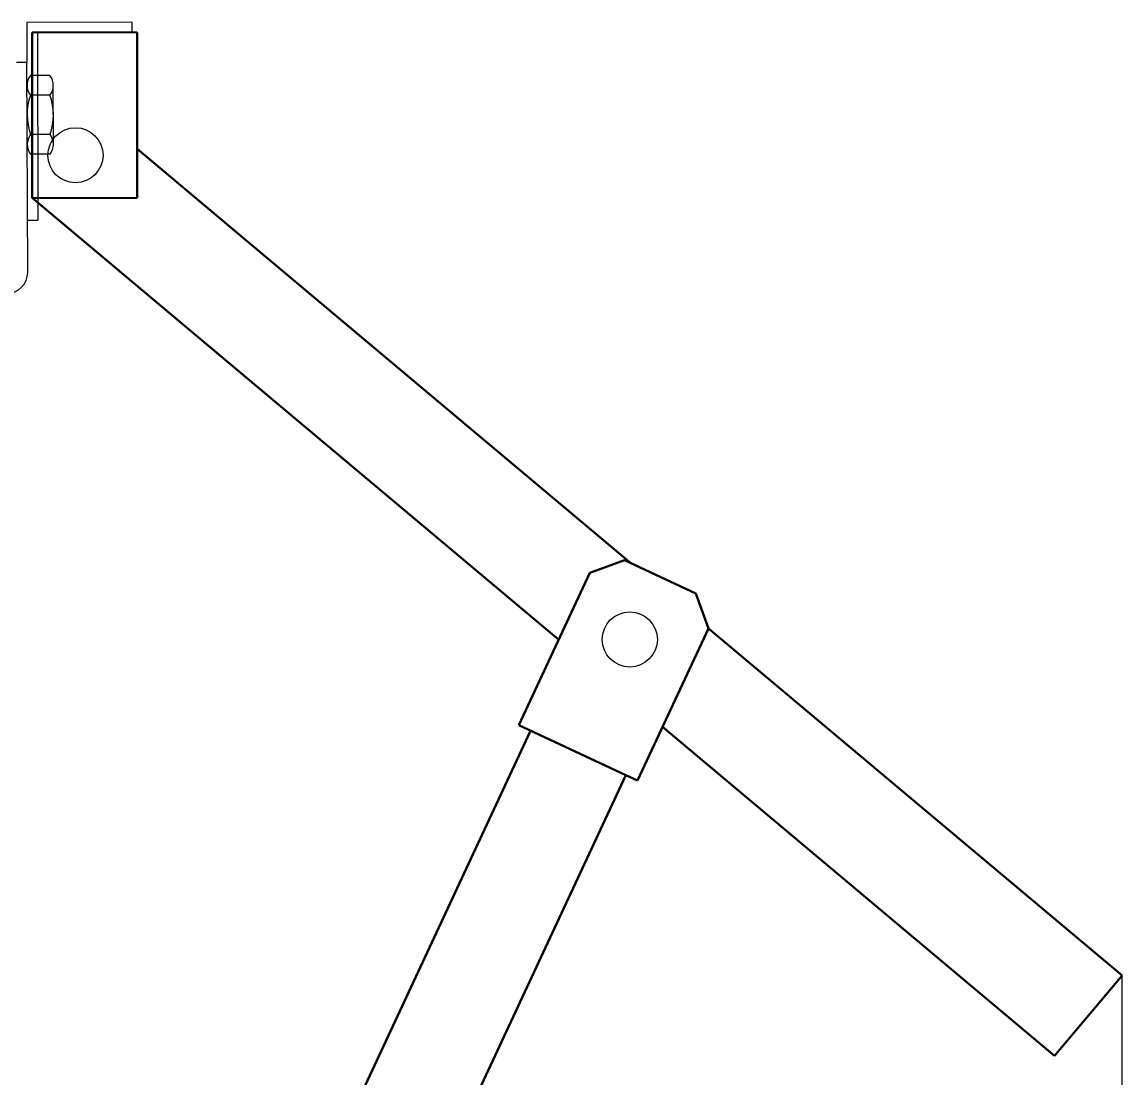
# Model space of a CAD drawing. Header units: inches. Extents: x 3110 to 5380, y 935 to 5515.
# Drawn here: x 5102.2 to 5318.3, y 4647.8 to 4855.2 of the extents above; entities that cross this region are included whole.
import ezdxf

# ---------------------------------------------------------------- set-up
doc = ezdxf.new("R2010")
doc.units = ezdxf.units.IN
doc.header["$MEASUREMENT"] = 0
for name, color, linetype, lineweight in [('AM_0', 7, 'Continuous', 30), ('AM_4', 92, 'Continuous', 15), ('AM_5', 92, 'Continuous', 15)]:
    doc.layers.add(name, color=color, linetype=linetype, lineweight=lineweight)
doc.layers.add('CONTORNO', color=7, linetype='Continuous')
doc.styles.get("Standard").update_dxf_attribs({"font": 'ROMANS.SHX'})
doc.dimstyles.new('AM_ANSI$0', dxfattribs={"dimtxt": 0.12, "dimasz": 0.12, "dimexe": 0.1, "dimexo": 0.05, "dimgap": 0.06, "dimtad": 0, "dimtih": 1, "dimtoh": 1, "dimdec": 4, "dimzin": 7, "dimdsep": 46, "dimtxsty": 'Standard', "dimcen": 0, "dimclrd": 256, "dimclre": 256, "dimclrt": 140, "dimadec": 0, "dimazin": 2, "dimtp": 0.1, "dimtm": 0.1, "dimtfac": 0.71, "dimtdec": 4, "dimtofl": 0, "dimtmove": 0, "dimatfit": 3, "dimfxl": 1, "dimtolj": 1, "dimtzin": 7, "dimlwd": -1, "dimlwe": -1, "dimarcsym": 1})

# ---------------------------------------------------------------- blocks, each defined once
blk = doc.blocks.new('_ClosedBlank')
at = {"layer": 'AM_0', "color": 0, "lineweight": -2}
for p, q in [((-1, 0.1667), (0, 0)), ((-1, 0.1667), (-1, -0.1667)), ((0, 0), (-1, -0.1667))]:
    blk.add_line(p, q, dxfattribs=at)
blk = doc.blocks.new('*D36')
at = {"layer": 'AM_5', "linetype": 'ByBlock', "transparency": 16777216}
for p, q in [((3542.38, 4667.91), (3542.38, 2583.34)), ((5318.27, 4667.91), (5318.27, 2583.34)), ((3612.38, 2583.44), (4172, 2583.44)), ((5248.27, 2583.44), (4688.66, 2583.44))]:
    blk.add_line(p, q, dxfattribs=at)
at = {"layer": 'Defpoints', "color": 0, "transparency": 16777216}
for p in [(3542.38, 4667.96), (5318.27, 4667.96), (5318.27, 2583.44)]:
    blk.add_point(p, dxfattribs=at)
at = {"layer": 'AM_5', "transparency": 16777216, "xscale": 70, "yscale": 70, "zscale": 70, "rotation": 180}
blk.add_blockref('_ClosedBlank', (3542.38, 2583.44), dxfattribs=at)
at = {"layer": 'AM_5', "transparency": 16777216, "xscale": 70, "yscale": 70, "zscale": 70}
blk.add_blockref('_ClosedBlank', (5318.27, 2583.44), dxfattribs=at)
at = {"layer": 'AM_5', "color": 140, "transparency": 16777216, "insert": (4430.33, 2583.44), "char_height": 70, "attachment_point": 5}
blk.add_mtext('\\A1;200 MAX', dxfattribs=at)

msp = doc.modelspace()

# ---------------------------------------------------------------- linework, layer by layer
at = {"layer": 'AM_0'}
for p, q in [((5104.18267, 4853.10835), (5104.18267, 4820.68819)), ((5124.79768, 4853.10835), (5124.79768, 4820.68819)), ((5146.1204, 4812.40925), (5124.79768, 4830.30113)), ((5135.19742, 4794.66373), (5104.18267, 4820.68819)), ((5221.81781, 4748.89158), (5146.1204, 4812.40925)), ((5207.60537, 4733.90624), (5135.19742, 4794.66373)), ((5213.70545, 4746.9879), (5220.55441, 4749.48071)), ((5234.56707, 4742.9465), (5220.55441, 4749.48071)), ((5199.7658, 4717.09422), (5213.70545, 4746.9879)), ((5237.05988, 4736.09754), (5234.56707, 4742.9465)), ((5223.12023, 4706.20387), (5237.05988, 4736.09754)), ((5318.27253, 4667.95646), (5237.05757, 4736.1039)), ((5199.7658, 4717.09422), (5220.78479, 4707.29291)), ((5118.09709, 4535.85769), (5202.10124, 4716.00519)), ((5305.02145, 4652.16444), (5228.04174, 4716.75809)), ((5138.40548, 4530.6299), (5220.78479, 4707.29291)), ((5220.78479, 4707.29291), (5223.12023, 4706.20387)), ((5305.02145, 4652.16444), (5318.27253, 4667.95646))]:
    msp.add_line(p, q, dxfattribs=at)
at = {"layer": 'AM_4'}
for p, q in [((5123.75995, 4855.20102), (5103.14506, 4855.13173)), ((5103.14506, 4855.13173), (5103.17153, 4847.25603)), ((5123.76688, 4853.13953), (5105.21347, 4853.07717)), ((5105.21347, 4853.07717), (5105.33706, 4816.30461)), ((5123.75995, 4855.20102), (5123.76688, 4853.13953)), ((5103.17153, 4847.25603), (5101.11004, 4847.2491)), ((5103.31009, 4806.02624), (5103.17153, 4847.25603)), ((5107.67022, 4844.69998), (5103.84384, 4844.68712)), ((5108.37939, 4831.16367), (5108.34039, 4842.76813)), ((5107.68322, 4840.83182), (5103.85684, 4840.81897)), ((5107.70922, 4833.09551), (5103.88284, 4833.08266)), ((5107.72222, 4829.22736), (5103.89584, 4829.2145)), ((5103.27557, 4816.29768), (5105.33706, 4816.30461))]:
    msp.add_line(p, q, dxfattribs=at)
for centre in [(5112.70095, 4829.03276), (5221.58878, 4733.93031)]:
    msp.add_circle(centre, 5.41144, dxfattribs=at)
for centre, radius, start, end in [((5106.33666, 4842.7614), 3.15001, 142.3136792, 218.0714382), ((5105.1904, 4842.75755), 3.15001, 322.3136792, 38.0714382), ((5114.81063, 4836.98758), 11.60453, 160.721338, 199.6637793), ((5096.75543, 4836.9269), 11.60453, 340.721338, 19.6637793), ((5106.37566, 4831.15693), 3.15001, 142.3136792, 218.0714382), ((5105.2294, 4831.15308), 3.15001, 322.3136792, 38.0714382), ((5099.18711, 4806.01238), 4.123, 270.1925587, 0.1925587)]:
    msp.add_arc(centre, radius, start, end, dxfattribs=at)
at = {"layer": 'CONTORNO'}
for p, q in [((5124.79768, 4853.10835), (5104.18267, 4853.10835)), ((5104.18267, 4820.68819), (5124.79768, 4820.68819))]:
    msp.add_line(p, q, dxfattribs=at)

# ---------------------------------------------------------------- dimensions: what is measured, and where the dimension line sits
at = {"layer": 'AM_5'}
dim = msp.add_linear_dim(base=(5318.27253, 2583.43801), p1=(3542.38465, 4667.95646), p2=(5318.27253, 4667.95646), angle=0, text='200 MAX', dimstyle='AM_ANSI$0', override={"dimtxt": 70, "dimasz": 70, "dimgap": 30, "dimblk1": 'ClosedBlank', "dimblk2": 'ClosedBlank', "dimsah": 1}, dxfattribs=at)
dim.commit()
dim.dimension.update_dxf_attribs({"geometry": '*D36', "text_midpoint": (4430.32859, 2583.43801)})

doc.saveas('drawing.dxf')
